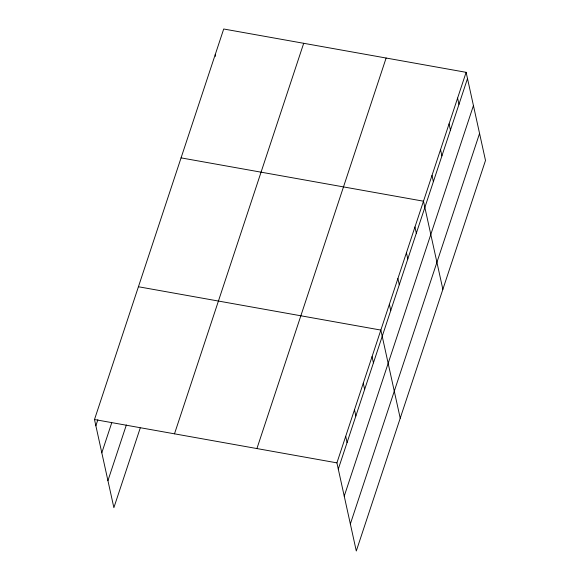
<?xml version="1.0" encoding="UTF-8"?>
<svg xmlns="http://www.w3.org/2000/svg" width="580" height="580" viewBox="0 0 580 580"><rect width="100%" height="100%" fill="white"/><g stroke="black" fill="none" stroke-linecap="round" stroke-linejoin="round"><path stroke-width="0.87" d="M140.237 428.004L113.876 507.674L94.496 419.528L223.706 29L466.124 72.326L485.503 160.471L356.294 551L336.915 462.862L466.124 72.326M95.867 425.771L97.853 419.775M101.812 452.799L111.73 422.813M107.931 480.646L126.353 424.966M174.493 433.833L303.702 43.297M256.918 448.565L386.128 58.029M338.285 469.097L467.495 78.568M344.23 496.125L473.439 105.596M350.349 523.972L479.559 133.444M181.069 157.876L423.487 201.202L442.866 289.34M138.431 286.752L380.85 330.078L400.222 418.216M94.496 419.528L336.915 462.862M457.598 98.1L458.968 104.342M449.065 123.881L450.442 130.116M440.539 149.654L441.909 155.889M432.013 175.428L433.383 181.663M414.954 226.976L416.331 233.218M406.428 252.757L407.798 258.992M397.902 278.531L399.272 284.765M389.376 304.304L390.746 310.539M372.063 356.635L373.433 362.87M363.276 383.191L364.646 389.426M354.489 409.748L355.859 415.983M345.702 436.305L347.072 442.54M215.18 54.774L215.521 56.333"/></g></svg>
